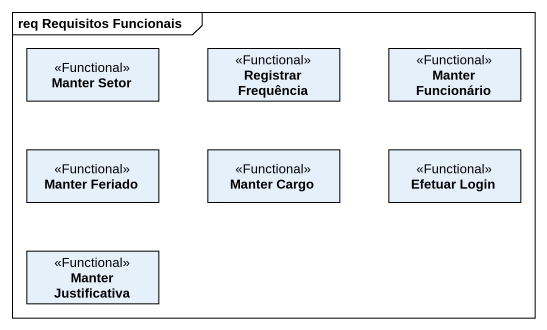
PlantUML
@startuml
mainframe req Requisitos Funcionais
hide circle
hide empty members
class "Manter Setor" as Manter_Setor <<Functional>>
class "Registrar Frequência" as Registrar_Frequência <<Functional>>
class "Manter Funcionário" as Manter_Funcionário <<Functional>>
class "Manter Feriado" as Manter_Feriado <<Functional>>
class "Manter Cargo" as Manter_Cargo <<Functional>>
class "Efetuar Login" as Efetuar_Login <<Functional>>
class "Manter Justificativa" as Manter_Justificativa <<Functional>>
@enduml
